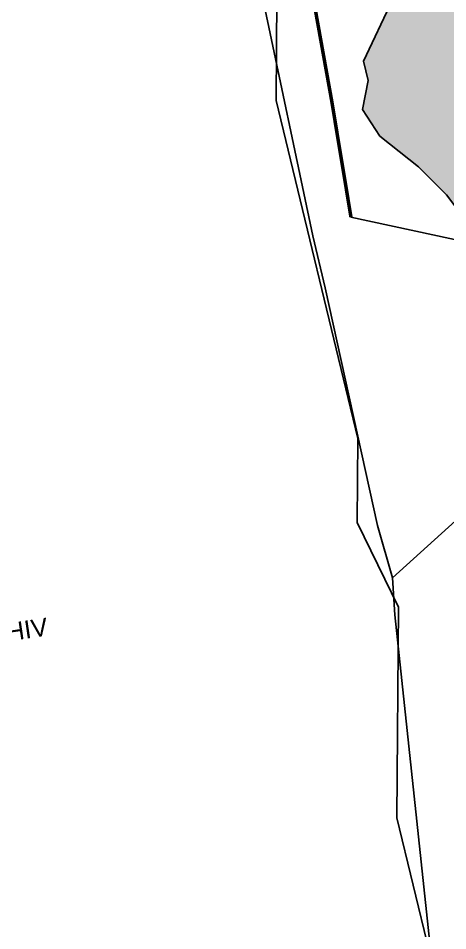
# Model space of a CAD drawing. Header units: metres. Extents: x 288063 to 291905, y 2022918 to 2025523.
# Drawn here: x 288739.4 to 288853.7, y 2023487.7 to 2023730.2 of the extents above; entities that cross this region are included whole.
import ezdxf

# ---------------------------------------------------------------- set-up
doc = ezdxf.new("R2010")
doc.units = ezdxf.units.M
doc.header["$MEASUREMENT"] = 0
for name, color, linetype in [('OFF', 1, 'Continuous'), ('POLY_HATCH', 12, 'Continuous'), ('POLY_PARCEL', 6, 'Continuous'), ('TEXT_MAPOUT', 7, 'Continuous'), ('V_BOUND_LINE', 7, 'Continuous'), ('VILLAGE BOUNDRY', 5, 'Continuous')]:
    doc.layers.add(name, color=color, linetype=linetype)
doc.styles.get("Standard").update_dxf_attribs({"font": 'arial.ttf'})

msp = doc.modelspace()

# ---------------------------------------------------------------- hatches: boundary and pattern name
at = {"layer": 'POLY_HATCH'}
h = msp.add_hatch(dxfattribs=at)
h.set_pattern_fill('ZIGZAG', color=256, scale=18.693078, angle=-11.0645, style=0)
h.set_pattern_definition([(348.93553, (288210.5239, 2023679.785), (2.741633, 1.844769), [2.336635, -2.336635]), (78.93553, (288212.817, 2023679.3367), (-1.844769, 2.741633), [2.336635, -2.336635])])
h.paths.add_polyline_path([(288877.27, 2023832.22), (288876.93, 2023844.44), (288874.71, 2023849.59), (288872.63, 2023855.45), (288868.97, 2023863.36), (288867.59, 2023872.8), (288864.21, 2023880.9), (288861.41, 2023888.6), (288858.64, 2023892.72), (288855.03, 2023897.81), (288846.38, 2023906.35), (288837.57, 2023913.53), (288833.02, 2023916.9), (288826.46, 2023921.41), (288819.46, 2023926.25), (288827.06, 2023935.92), (288830.48, 2023939.46), (288833.09, 2023943.91), (288833.74, 2023947.26), (288834.63, 2023953.04), (288835.98, 2023959.96), (288836.96, 2023964.98), (288838.15, 2023969.71), (288754.15, 2023909.38), (288769.09, 2023876.02), (288776.58, 2023877.53), (288780.88, 2023875.45), (288784.58, 2023871.5), (288785.99, 2023866.02), (288782.67, 2023857.63), (288790.61, 2023855.08), (288793.88, 2023848.99), (288795.73, 2023841.93), (288794.84, 2023837.39), (288791.86, 2023831.03), (288795.48, 2023821.64), (288803.75, 2023820.77), (288809.39, 2023819.17), (288808.93, 2023814.3), (288804.43, 2023806.51), (288806.88, 2023797.45), (288809.68, 2023795.57), (288812.59, 2023786.06), (288818.98, 2023776.88), (288816.07, 2023773.32), (288821.11, 2023766.72), (288827.97, 2023767.83), (288830.61, 2023760.22), (288825.27, 2023755.18), (288820.74, 2023738.13), (288828.44, 2023738.44), (288836.32, 2023738.14), (288838.96, 2023735.14), (288831.3, 2023718.79), (288832.52, 2023713.59), (288831.02, 2023705.95), (288835.59, 2023698.86), (288845.89, 2023690.64), (288853.37, 2023683.23), (288859.28, 2023675.38), (288862.67, 2023669.83), (288918.85, 2023657.73), (288924.96, 2023661.05), (288927.23, 2023665.07), (288928.04, 2023666.64), (288929.26, 2023670.37), (288930.72, 2023676.86), (288930.04, 2023678.16), (288930.55, 2023682.02), (288930.68, 2023685.22), (288930.61, 2023689.95), (288927.96, 2023695.42), (288927.56, 2023698.48), (288927.63, 2023703.92), (288926.56, 2023708.59), (288923.49, 2023711.92), (288919.7, 2023716.63), (288915.25, 2023719.23), (288909.41, 2023721.12), (288903.11, 2023721.86), (288895.94, 2023722.02), (288891.79, 2023721.09), (288888.36, 2023718.79), (288884.79, 2023717.01), (288878.33, 2023719.51), (288875.31, 2023723.08), (288879.49, 2023727.96), (288883.73, 2023730.6), (288887.56, 2023737.54), (288892.92, 2023747.16), (288889.73, 2023756.21), (288881.58, 2023764), (288873.23, 2023773.32), (288868.43, 2023776.74), (288857.95, 2023784.18), (288861.85, 2023788.87), (288868.91, 2023790.71), (288873.1, 2023793.12), (288875.81, 2023796.8), (288876.16, 2023802.44), (288877.09, 2023808.46), (288877.15, 2023816.38), (288877.78, 2023824.69)])

# ---------------------------------------------------------------- linework, layer by layer
at = {"layer": 'OFF'}
msp.add_lwpolyline([(289001.13, 2023640), (288827.93, 2023677.31)], dxfattribs=at)
at = {"layer": 'POLY_HATCH'}
msp.add_lwpolyline([(288859.28, 2023675.38), (288853.37, 2023683.23), (288845.89, 2023690.64), (288835.59, 2023698.86), (288831.02, 2023705.95), (288832.52, 2023713.59), (288831.3, 2023718.79), (288838.96, 2023735.14)], dxfattribs=at)
at = {"layer": 'POLY_PARCEL'}
msp.add_line((288866.43, 2023606.3), (288838.96, 2023581.47), dxfattribs=at)
at = {"layer": 'V_BOUND_LINE'}
for p, q in [((288799.76, 2023758.09), (288817.81, 2023672.36)), ((288817.81, 2023672.36), (288821.06, 2023658.52)), ((288821.06, 2023658.52), (288834.95, 2023595.33)), ((288834.95, 2023595.33), (288838.96, 2023581.47)), ((288838.96, 2023581.47), (288839.6, 2023571.66)), ((288839.6, 2023571.66), (288852.02, 2023455.46))]:
    msp.add_line(p, q, dxfattribs=at)
at = {"layer": 'V_BOUND_LINE', "const_width": 0.935}
msp.add_lwpolyline([(288812.94, 2023769.5), (288811.86, 2023768.98), (288822.76, 2023708.45), (288827.93, 2023677.31)], dxfattribs=at)
at = {"layer": 'VILLAGE BOUNDRY'}
for p, q in [((288808.28, 2023741.9), (288808.02, 2023708.28)), ((288808.02, 2023708.28), (288829.74, 2023618.52)), ((288829.74, 2023618.52), (288829.57, 2023596.15)), ((288829.57, 2023596.15), (288840.58, 2023573.66)), ((288840.58, 2023573.66), (288840.15, 2023517.67)), ((288840.15, 2023517.67), (288851.02, 2023472.81))]:
    msp.add_line(p, q, dxfattribs=at)

# ---------------------------------------------------------------- texts
at = {"layer": 'TEXT_MAPOUT'}
msp.add_text('MAUJE HAFIJKHARCHI SHIV', height=4.7671, rotation=8.3694, dxfattribs=at).set_placement((288658.27, 2023553.05))

doc.saveas('drawing.dxf')
